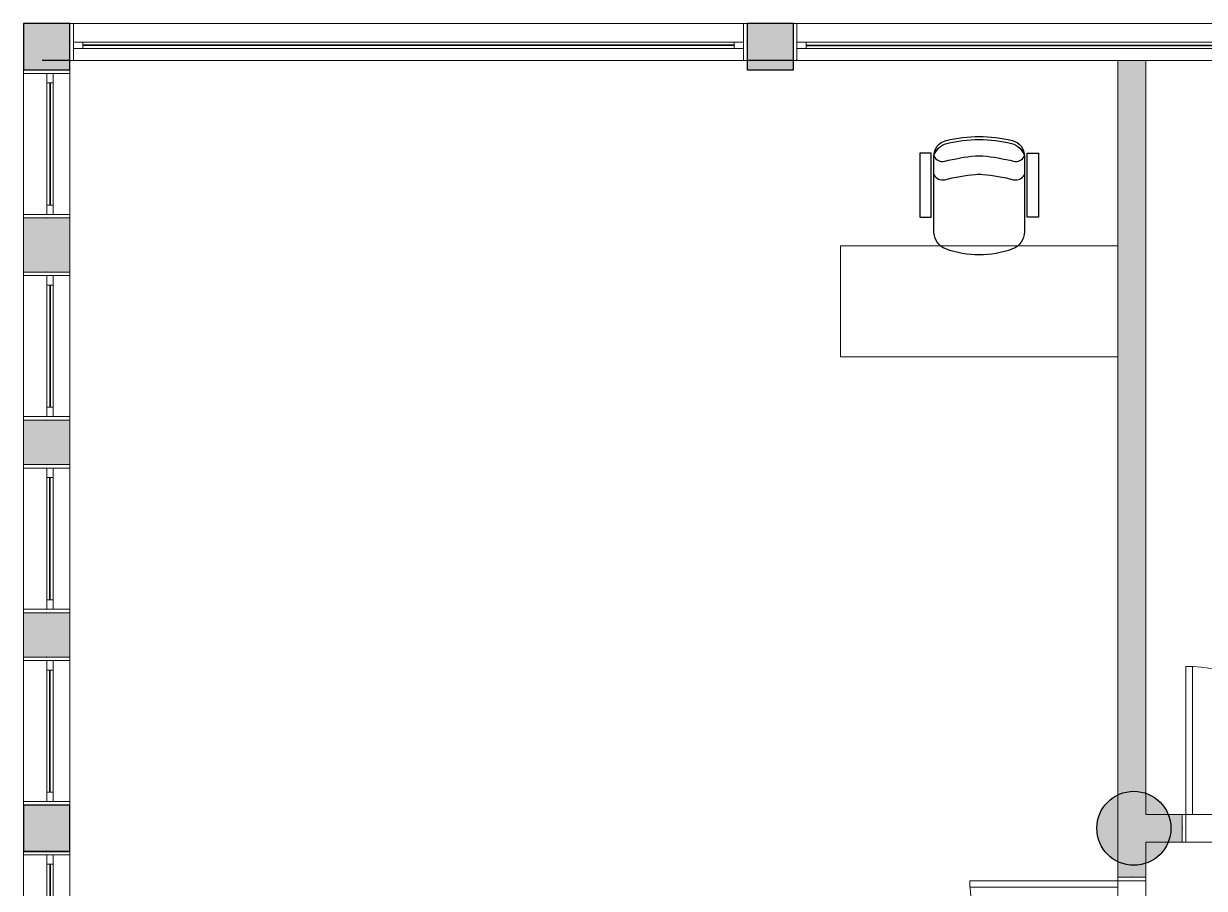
# Model space of a CAD drawing. Header units: metres. Extents: x 512 to 829, y -209 to 245.
# Drawn here: x 745.45 to 751.83, y -77.7 to -73.03 of the extents above; entities that cross this region are included whole.
import ezdxf

# ---------------------------------------------------------------- set-up
doc = ezdxf.new("R2010")
doc.units = ezdxf.units.M
doc.header["$LTSCALE"] = 0.508
doc.set_wipeout_variables(frame=1)
doc.header["$PDSIZE"] = -2
doc.layers.add('ARQ-MOB', color=250, linetype='Continuous')
doc.layers.add('ARQ-MOB-CAD', color=250, linetype='Continuous')
for name, color, linetype, lineweight in [('None', 7, 'Continuous', 5), ('NãoImprimir', 7, 'Continuous', 5), ('Peitoris', 2, 'Continuous', 5), ('Telhado-Princ', 7, 'Continuous', 5)]:
    doc.layers.add(name, color=color, linetype=linetype, lineweight=lineweight)

# ---------------------------------------------------------------- blocks, each defined once
blk = doc.blocks.new('Grupo-1030')
at = {"color": 7, "linetype": 'Continuous', "lineweight": 5}
for points in [[(-0.4, 0.125), (-0.38095, 0.125), (-0.38095, -0.125), (-0.4, -0.125)], [(0.38095, 0.125), (0.4, 0.125), (0.4, -0.125), (0.38095, -0.125)]]:
    blk.add_wipeout(points, dxfattribs=at).dxf.layer = 'None'
at = {"layer": 'None', "color": 7, "linetype": 'Continuous', "lineweight": 5}
for points in [[(-0.4, 0.125), (-0.38095, 0.125), (-0.38095, -0.125), (-0.4, -0.125)], [(0.38095, 0.125), (0.4, 0.125), (0.4, -0.125), (0.38095, -0.125)]]:
    blk.add_lwpolyline(points, close=True, dxfattribs=at)
blk = doc.blocks.new('Grupo-1031')
at = {"layer": 'None', "color": 7}
blk.add_blockref('Grupo-1030', (0, 0), dxfattribs=at)
at = {"layer": 'None', "color": 7, "linetype": 'Continuous', "lineweight": 5}
for p, q in [((-0.4, 0.125), (-0.38095, 0.125)), ((-0.38095, 0.125), (-0.38095, -0.125)), ((0.4, 0.125), (0.38095, 0.125)), ((0.38095, 0.125), (0.38095, -0.125)), ((-0.4, -0.125), (-0.38095, -0.125)), ((0.4, -0.125), (0.38095, -0.125))]:
    blk.add_line(p, q, dxfattribs=at)
blk = doc.blocks.new('Grupo-1032')
at = {"layer": 'None', "color": 7, "linetype": 'Continuous', "lineweight": 5}
for p, q in [((-0.38095, 0.034925), (-0.38095, 0)), ((0.38095, 0.034925), (0.38095, 0))]:
    blk.add_line(p, q, dxfattribs=at)
blk = doc.blocks.new('Grupo-1033')
at = {"color": 7, "linetype": 'Continuous', "lineweight": 5}
for points in [[(-0.38095, 0.034925), (-0.33015, 0.034925), (-0.33015, 0), (-0.38095, 0)], [(0.33015, 0.034925), (0.38095, 0.034925), (0.38095, 0), (0.33015, 0)]]:
    blk.add_wipeout(points, dxfattribs=at).dxf.layer = 'None'
at = {"layer": 'None', "color": 7, "linetype": 'Continuous', "lineweight": 5}
for points in [[(-0.38095, 0.034925), (-0.33015, 0.034925), (-0.33015, 0), (-0.38095, 0)], [(0.33015, 0.034925), (0.38095, 0.034925), (0.38095, 0), (0.33015, 0)]]:
    blk.add_lwpolyline(points, close=True, dxfattribs=at)
blk = doc.blocks.new('Grupo-1034')
at = {"layer": 'None', "color": 7}
blk.add_blockref('Grupo-1032', (0, 0), dxfattribs=at)
at = {"color": 7, "linetype": 'Continuous', "lineweight": 5}
blk.add_wipeout([(-0.33015, 0.034925), (0.33015, 0.034925), (0.33015, 0), (-0.33015, 0)], dxfattribs=at).dxf.layer = 'None'
at = {"layer": 'None', "color": 7, "linetype": 'Continuous', "lineweight": 5}
blk.add_lwpolyline([(-0.33015, 0.034925), (0.33015, 0.034925), (0.33015, 0), (-0.33015, 0)], close=True, dxfattribs=at)
at = {"layer": 'None', "color": 7}
blk.add_blockref('Grupo-1033', (0, 0), dxfattribs=at)
at = {"layer": 'None', "color": 7, "linetype": 'Continuous', "lineweight": 5}
for p, q in [((-0.38095, 0.034925), (-0.33015, 0.034925)), ((-0.38095, 0), (-0.33015, 0)), ((-0.33015, 0.034925), (-0.33015, 0)), ((0.38095, 0.034925), (0.33015, 0.034925)), ((0.33015, 0.034925), (0.33015, 0)), ((0.38095, 0), (0.33015, 0))]:
    blk.add_line(p, q, dxfattribs=at)
blk = doc.blocks.new('Grupo-1035')
at = {"color": 7, "linetype": 'Continuous', "lineweight": 9}
blk.add_wipeout([(-0.3301, 0.0181), (0.3301, 0.0181), (0.3301, 0.0168), (-0.3301, 0.0168)], dxfattribs=at).dxf.layer = 'None'
blk = doc.blocks.new('Grupo-1036')
at = {"layer": 'None', "color": 7}
blk.add_blockref('Grupo-1035', (0, 0), dxfattribs=at)
at = {"layer": 'None', "color": 7, "linetype": 'Continuous', "lineweight": 25}
for p, q in [((-0.3301, 0.0181), (0.3301, 0.0181)), ((-0.3301, 0.0168), (0.3301, 0.0168))]:
    blk.add_line(p, q, dxfattribs=at)
blk = doc.blocks.new('Grupo-1037')
at = {"layer": 'None', "color": 7, "linetype": 'Continuous', "lineweight": 20}
for p, q in [((0.4, 0.125), (-0.4, 0.125)), ((0.4, -0.125), (-0.4, -0.125))]:
    blk.add_line(p, q, dxfattribs=at)
blk = doc.blocks.new('Window (2D)-104')
at = {"color": 7, "linetype": 'Continuous', "lineweight": 5}
blk.add_wipeout([(-0.4, 0.125), (0.4, 0.125), (0.4, -0.125), (-0.4, -0.125)], dxfattribs=at).dxf.layer = 'None'
at = {"layer": 'None', "color": 7}
blk.add_blockref('Grupo-1031', (0, 0), dxfattribs=at)
at = {"layer": 'None', "color": 7, "linetype": 'Continuous', "lineweight": 5}
for p, q in [((-0.4, 0.125), (0.4, 0.125)), ((-0.4, -0.125), (0.4, -0.125))]:
    blk.add_line(p, q, dxfattribs=at)
at = {"layer": 'NãoImprimir', "linetype": 'Continuous'}
for p in [(-0.4, 0), (0.4, 0)]:
    blk.add_point(p, dxfattribs=at)
at = {"layer": 'Peitoris'}
blk.add_blockref('Grupo-1034', (0, 0), dxfattribs=at)
blk.add_blockref('Grupo-1036', (0, 0), dxfattribs=at)
at = {"layer": 'Telhado-Princ'}
blk.add_blockref('Grupo-1037', (0, 0), dxfattribs=at)
blk = doc.blocks.new('Grupo-1038')
at = {"color": 7, "linetype": 'Continuous', "lineweight": 5}
for points in [[(-0.4, 0.125), (-0.38095, 0.125), (-0.38095, -0.125), (-0.4, -0.125)], [(0.38095, 0.125), (0.4, 0.125), (0.4, -0.125), (0.38095, -0.125)]]:
    blk.add_wipeout(points, dxfattribs=at).dxf.layer = 'None'
at = {"layer": 'None', "color": 7, "linetype": 'Continuous', "lineweight": 5}
for points in [[(-0.4, 0.125), (-0.38095, 0.125), (-0.38095, -0.125), (-0.4, -0.125)], [(0.38095, 0.125), (0.4, 0.125), (0.4, -0.125), (0.38095, -0.125)]]:
    blk.add_lwpolyline(points, close=True, dxfattribs=at)
blk = doc.blocks.new('Grupo-1039')
at = {"layer": 'None', "color": 7}
blk.add_blockref('Grupo-1038', (0, 0), dxfattribs=at)
at = {"layer": 'None', "color": 7, "linetype": 'Continuous', "lineweight": 5}
for p, q in [((-0.4, 0.125), (-0.38095, 0.125)), ((-0.38095, 0.125), (-0.38095, -0.125)), ((0.4, 0.125), (0.38095, 0.125)), ((0.38095, 0.125), (0.38095, -0.125)), ((-0.4, -0.125), (-0.38095, -0.125)), ((0.4, -0.125), (0.38095, -0.125))]:
    blk.add_line(p, q, dxfattribs=at)
blk = doc.blocks.new('Grupo-1040')
at = {"layer": 'None', "color": 7, "linetype": 'Continuous', "lineweight": 5}
for p, q in [((-0.38095, 0.034925), (-0.38095, 0)), ((0.38095, 0.034925), (0.38095, 0))]:
    blk.add_line(p, q, dxfattribs=at)
blk = doc.blocks.new('Grupo-1041')
at = {"color": 7, "linetype": 'Continuous', "lineweight": 5}
for points in [[(-0.38095, 0.034925), (-0.33015, 0.034925), (-0.33015, 0), (-0.38095, 0)], [(0.33015, 0.034925), (0.38095, 0.034925), (0.38095, 0), (0.33015, 0)]]:
    blk.add_wipeout(points, dxfattribs=at).dxf.layer = 'None'
at = {"layer": 'None', "color": 7, "linetype": 'Continuous', "lineweight": 5}
for points in [[(-0.38095, 0.034925), (-0.33015, 0.034925), (-0.33015, 0), (-0.38095, 0)], [(0.33015, 0.034925), (0.38095, 0.034925), (0.38095, 0), (0.33015, 0)]]:
    blk.add_lwpolyline(points, close=True, dxfattribs=at)
blk = doc.blocks.new('Grupo-1042')
at = {"layer": 'None', "color": 7}
blk.add_blockref('Grupo-1040', (0, 0), dxfattribs=at)
at = {"color": 7, "linetype": 'Continuous', "lineweight": 5}
blk.add_wipeout([(-0.33015, 0.034925), (0.33015, 0.034925), (0.33015, 0), (-0.33015, 0)], dxfattribs=at).dxf.layer = 'None'
at = {"layer": 'None', "color": 7, "linetype": 'Continuous', "lineweight": 5}
blk.add_lwpolyline([(-0.33015, 0.034925), (0.33015, 0.034925), (0.33015, 0), (-0.33015, 0)], close=True, dxfattribs=at)
at = {"layer": 'None', "color": 7}
blk.add_blockref('Grupo-1041', (0, 0), dxfattribs=at)
at = {"layer": 'None', "color": 7, "linetype": 'Continuous', "lineweight": 5}
for p, q in [((-0.38095, 0.034925), (-0.33015, 0.034925)), ((-0.38095, 0), (-0.33015, 0)), ((-0.33015, 0.034925), (-0.33015, 0)), ((0.38095, 0.034925), (0.33015, 0.034925)), ((0.33015, 0.034925), (0.33015, 0)), ((0.38095, 0), (0.33015, 0))]:
    blk.add_line(p, q, dxfattribs=at)
blk = doc.blocks.new('Grupo-1043')
at = {"color": 7, "linetype": 'Continuous', "lineweight": 9}
blk.add_wipeout([(-0.3301, 0.0181), (0.3301, 0.0181), (0.3301, 0.0168), (-0.3301, 0.0168)], dxfattribs=at).dxf.layer = 'None'
blk = doc.blocks.new('Grupo-1044')
at = {"layer": 'None', "color": 7}
blk.add_blockref('Grupo-1043', (0, 0), dxfattribs=at)
at = {"layer": 'None', "color": 7, "linetype": 'Continuous', "lineweight": 25}
for p, q in [((-0.3301, 0.0181), (0.3301, 0.0181)), ((-0.3301, 0.0168), (0.3301, 0.0168))]:
    blk.add_line(p, q, dxfattribs=at)
blk = doc.blocks.new('Grupo-1045')
at = {"layer": 'None', "color": 7, "linetype": 'Continuous', "lineweight": 20}
for p, q in [((0.4, 0.125), (-0.4, 0.125)), ((0.4, -0.125), (-0.4, -0.125))]:
    blk.add_line(p, q, dxfattribs=at)
blk = doc.blocks.new('Window (2D)-105')
at = {"color": 7, "linetype": 'Continuous', "lineweight": 5}
blk.add_wipeout([(-0.4, 0.125), (0.4, 0.125), (0.4, -0.125), (-0.4, -0.125)], dxfattribs=at).dxf.layer = 'None'
at = {"layer": 'None', "color": 7}
blk.add_blockref('Grupo-1039', (0, 0), dxfattribs=at)
at = {"layer": 'None', "color": 7, "linetype": 'Continuous', "lineweight": 5}
for p, q in [((-0.4, 0.125), (0.4, 0.125)), ((-0.4, -0.125), (0.4, -0.125))]:
    blk.add_line(p, q, dxfattribs=at)
at = {"layer": 'NãoImprimir', "linetype": 'Continuous'}
for p in [(-0.4, 0), (0.4, 0)]:
    blk.add_point(p, dxfattribs=at)
at = {"layer": 'Peitoris'}
blk.add_blockref('Grupo-1042', (0, 0), dxfattribs=at)
blk.add_blockref('Grupo-1044', (0, 0), dxfattribs=at)
at = {"layer": 'Telhado-Princ'}
blk.add_blockref('Grupo-1045', (0, 0), dxfattribs=at)
blk = doc.blocks.new('Grupo-1046')
at = {"color": 7, "linetype": 'Continuous', "lineweight": 5}
for points in [[(-0.4, 0.125), (-0.38095, 0.125), (-0.38095, -0.125), (-0.4, -0.125)], [(0.38095, 0.125), (0.4, 0.125), (0.4, -0.125), (0.38095, -0.125)]]:
    blk.add_wipeout(points, dxfattribs=at).dxf.layer = 'None'
at = {"layer": 'None', "color": 7, "linetype": 'Continuous', "lineweight": 5}
for points in [[(-0.4, 0.125), (-0.38095, 0.125), (-0.38095, -0.125), (-0.4, -0.125)], [(0.38095, 0.125), (0.4, 0.125), (0.4, -0.125), (0.38095, -0.125)]]:
    blk.add_lwpolyline(points, close=True, dxfattribs=at)
blk = doc.blocks.new('Grupo-1047')
at = {"layer": 'None', "color": 7}
blk.add_blockref('Grupo-1046', (0, 0), dxfattribs=at)
at = {"layer": 'None', "color": 7, "linetype": 'Continuous', "lineweight": 5}
for p, q in [((-0.4, 0.125), (-0.38095, 0.125)), ((-0.38095, 0.125), (-0.38095, -0.125)), ((0.4, 0.125), (0.38095, 0.125)), ((0.38095, 0.125), (0.38095, -0.125)), ((-0.4, -0.125), (-0.38095, -0.125)), ((0.4, -0.125), (0.38095, -0.125))]:
    blk.add_line(p, q, dxfattribs=at)
blk = doc.blocks.new('Grupo-1048')
at = {"layer": 'None', "color": 7, "linetype": 'Continuous', "lineweight": 5}
for p, q in [((-0.38095, 0.034925), (-0.38095, 0)), ((0.38095, 0.034925), (0.38095, 0))]:
    blk.add_line(p, q, dxfattribs=at)
blk = doc.blocks.new('Grupo-1049')
at = {"color": 7, "linetype": 'Continuous', "lineweight": 5}
for points in [[(-0.38095, 0.034925), (-0.33015, 0.034925), (-0.33015, 0), (-0.38095, 0)], [(0.33015, 0.034925), (0.38095, 0.034925), (0.38095, 0), (0.33015, 0)]]:
    blk.add_wipeout(points, dxfattribs=at).dxf.layer = 'None'
at = {"layer": 'None', "color": 7, "linetype": 'Continuous', "lineweight": 5}
for points in [[(-0.38095, 0.034925), (-0.33015, 0.034925), (-0.33015, 0), (-0.38095, 0)], [(0.33015, 0.034925), (0.38095, 0.034925), (0.38095, 0), (0.33015, 0)]]:
    blk.add_lwpolyline(points, close=True, dxfattribs=at)
blk = doc.blocks.new('Grupo-1050')
at = {"layer": 'None', "color": 7}
blk.add_blockref('Grupo-1048', (0, 0), dxfattribs=at)
at = {"color": 7, "linetype": 'Continuous', "lineweight": 5}
blk.add_wipeout([(-0.33015, 0.034925), (0.33015, 0.034925), (0.33015, 0), (-0.33015, 0)], dxfattribs=at).dxf.layer = 'None'
at = {"layer": 'None', "color": 7, "linetype": 'Continuous', "lineweight": 5}
blk.add_lwpolyline([(-0.33015, 0.034925), (0.33015, 0.034925), (0.33015, 0), (-0.33015, 0)], close=True, dxfattribs=at)
at = {"layer": 'None', "color": 7}
blk.add_blockref('Grupo-1049', (0, 0), dxfattribs=at)
at = {"layer": 'None', "color": 7, "linetype": 'Continuous', "lineweight": 5}
for p, q in [((-0.38095, 0.034925), (-0.33015, 0.034925)), ((-0.38095, 0), (-0.33015, 0)), ((-0.33015, 0.034925), (-0.33015, 0)), ((0.38095, 0.034925), (0.33015, 0.034925)), ((0.33015, 0.034925), (0.33015, 0)), ((0.38095, 0), (0.33015, 0))]:
    blk.add_line(p, q, dxfattribs=at)
blk = doc.blocks.new('Grupo-1051')
at = {"color": 7, "linetype": 'Continuous', "lineweight": 9}
blk.add_wipeout([(-0.3301, 0.0181), (0.3301, 0.0181), (0.3301, 0.0168), (-0.3301, 0.0168)], dxfattribs=at).dxf.layer = 'None'
blk = doc.blocks.new('Grupo-1052')
at = {"layer": 'None', "color": 7}
blk.add_blockref('Grupo-1051', (0, 0), dxfattribs=at)
at = {"layer": 'None', "color": 7, "linetype": 'Continuous', "lineweight": 25}
for p, q in [((-0.3301, 0.0181), (0.3301, 0.0181)), ((-0.3301, 0.0168), (0.3301, 0.0168))]:
    blk.add_line(p, q, dxfattribs=at)
blk = doc.blocks.new('Grupo-1053')
at = {"layer": 'None', "color": 7, "linetype": 'Continuous', "lineweight": 20}
for p, q in [((0.4, 0.125), (-0.4, 0.125)), ((0.4, -0.125), (-0.4, -0.125))]:
    blk.add_line(p, q, dxfattribs=at)
blk = doc.blocks.new('Window (2D)-106')
at = {"color": 7, "linetype": 'Continuous', "lineweight": 5}
blk.add_wipeout([(-0.4, 0.125), (0.4, 0.125), (0.4, -0.125), (-0.4, -0.125)], dxfattribs=at).dxf.layer = 'None'
at = {"layer": 'None', "color": 7}
blk.add_blockref('Grupo-1047', (0, 0), dxfattribs=at)
at = {"layer": 'None', "color": 7, "linetype": 'Continuous', "lineweight": 5}
for p, q in [((-0.4, 0.125), (0.4, 0.125)), ((-0.4, -0.125), (0.4, -0.125))]:
    blk.add_line(p, q, dxfattribs=at)
at = {"layer": 'NãoImprimir', "linetype": 'Continuous'}
for p in [(-0.4, 0), (0.4, 0)]:
    blk.add_point(p, dxfattribs=at)
at = {"layer": 'Peitoris'}
blk.add_blockref('Grupo-1050', (0, 0), dxfattribs=at)
blk.add_blockref('Grupo-1052', (0, 0), dxfattribs=at)
at = {"layer": 'Telhado-Princ'}
blk.add_blockref('Grupo-1053', (0, 0), dxfattribs=at)
blk = doc.blocks.new('Grupo-1054')
at = {"color": 7, "linetype": 'Continuous', "lineweight": 5}
for points in [[(-0.4, 0.125), (-0.38095, 0.125), (-0.38095, -0.125), (-0.4, -0.125)], [(0.38095, 0.125), (0.4, 0.125), (0.4, -0.125), (0.38095, -0.125)]]:
    blk.add_wipeout(points, dxfattribs=at).dxf.layer = 'None'
at = {"layer": 'None', "color": 7, "linetype": 'Continuous', "lineweight": 5}
for points in [[(-0.4, 0.125), (-0.38095, 0.125), (-0.38095, -0.125), (-0.4, -0.125)], [(0.38095, 0.125), (0.4, 0.125), (0.4, -0.125), (0.38095, -0.125)]]:
    blk.add_lwpolyline(points, close=True, dxfattribs=at)
blk = doc.blocks.new('Grupo-1055')
at = {"layer": 'None', "color": 7}
blk.add_blockref('Grupo-1054', (0, 0), dxfattribs=at)
at = {"layer": 'None', "color": 7, "linetype": 'Continuous', "lineweight": 5}
for p, q in [((-0.4, 0.125), (-0.38095, 0.125)), ((-0.38095, 0.125), (-0.38095, -0.125)), ((0.4, 0.125), (0.38095, 0.125)), ((0.38095, 0.125), (0.38095, -0.125)), ((-0.4, -0.125), (-0.38095, -0.125)), ((0.4, -0.125), (0.38095, -0.125))]:
    blk.add_line(p, q, dxfattribs=at)
blk = doc.blocks.new('Grupo-1056')
at = {"layer": 'None', "color": 7, "linetype": 'Continuous', "lineweight": 5}
for p, q in [((-0.38095, 0.034925), (-0.38095, 0)), ((0.38095, 0.034925), (0.38095, 0))]:
    blk.add_line(p, q, dxfattribs=at)
blk = doc.blocks.new('Grupo-1057')
at = {"color": 7, "linetype": 'Continuous', "lineweight": 5}
for points in [[(-0.38095, 0.034925), (-0.33015, 0.034925), (-0.33015, 0), (-0.38095, 0)], [(0.33015, 0.034925), (0.38095, 0.034925), (0.38095, 0), (0.33015, 0)]]:
    blk.add_wipeout(points, dxfattribs=at).dxf.layer = 'None'
at = {"layer": 'None', "color": 7, "linetype": 'Continuous', "lineweight": 5}
for points in [[(-0.38095, 0.034925), (-0.33015, 0.034925), (-0.33015, 0), (-0.38095, 0)], [(0.33015, 0.034925), (0.38095, 0.034925), (0.38095, 0), (0.33015, 0)]]:
    blk.add_lwpolyline(points, close=True, dxfattribs=at)
blk = doc.blocks.new('Grupo-1058')
at = {"layer": 'None', "color": 7}
blk.add_blockref('Grupo-1056', (0, 0), dxfattribs=at)
at = {"color": 7, "linetype": 'Continuous', "lineweight": 5}
blk.add_wipeout([(-0.33015, 0.034925), (0.33015, 0.034925), (0.33015, 0), (-0.33015, 0)], dxfattribs=at).dxf.layer = 'None'
at = {"layer": 'None', "color": 7, "linetype": 'Continuous', "lineweight": 5}
blk.add_lwpolyline([(-0.33015, 0.034925), (0.33015, 0.034925), (0.33015, 0), (-0.33015, 0)], close=True, dxfattribs=at)
at = {"layer": 'None', "color": 7}
blk.add_blockref('Grupo-1057', (0, 0), dxfattribs=at)
at = {"layer": 'None', "color": 7, "linetype": 'Continuous', "lineweight": 5}
for p, q in [((-0.38095, 0.034925), (-0.33015, 0.034925)), ((-0.38095, 0), (-0.33015, 0)), ((-0.33015, 0.034925), (-0.33015, 0)), ((0.38095, 0.034925), (0.33015, 0.034925)), ((0.33015, 0.034925), (0.33015, 0)), ((0.38095, 0), (0.33015, 0))]:
    blk.add_line(p, q, dxfattribs=at)
blk = doc.blocks.new('Grupo-1059')
at = {"color": 7, "linetype": 'Continuous', "lineweight": 9}
blk.add_wipeout([(-0.3301, 0.0181), (0.3301, 0.0181), (0.3301, 0.0168), (-0.3301, 0.0168)], dxfattribs=at).dxf.layer = 'None'
blk = doc.blocks.new('Grupo-1060')
at = {"layer": 'None', "color": 7}
blk.add_blockref('Grupo-1059', (0, 0), dxfattribs=at)
at = {"layer": 'None', "color": 7, "linetype": 'Continuous', "lineweight": 25}
for p, q in [((-0.3301, 0.0181), (0.3301, 0.0181)), ((-0.3301, 0.0168), (0.3301, 0.0168))]:
    blk.add_line(p, q, dxfattribs=at)
blk = doc.blocks.new('Grupo-1061')
at = {"layer": 'None', "color": 7, "linetype": 'Continuous', "lineweight": 20}
for p, q in [((0.4, 0.125), (-0.4, 0.125)), ((0.4, -0.125), (-0.4, -0.125))]:
    blk.add_line(p, q, dxfattribs=at)
blk = doc.blocks.new('Window (2D)-107')
at = {"color": 7, "linetype": 'Continuous', "lineweight": 5}
blk.add_wipeout([(-0.4, 0.125), (0.4, 0.125), (0.4, -0.125), (-0.4, -0.125)], dxfattribs=at).dxf.layer = 'None'
at = {"layer": 'None', "color": 7}
blk.add_blockref('Grupo-1055', (0, 0), dxfattribs=at)
at = {"layer": 'None', "color": 7, "linetype": 'Continuous', "lineweight": 5}
for p, q in [((-0.4, 0.125), (0.4, 0.125)), ((-0.4, -0.125), (0.4, -0.125))]:
    blk.add_line(p, q, dxfattribs=at)
at = {"layer": 'NãoImprimir', "linetype": 'Continuous'}
for p in [(-0.4, 0), (0.4, 0)]:
    blk.add_point(p, dxfattribs=at)
at = {"layer": 'Peitoris'}
blk.add_blockref('Grupo-1058', (0, 0), dxfattribs=at)
blk.add_blockref('Grupo-1060', (0, 0), dxfattribs=at)
at = {"layer": 'Telhado-Princ'}
blk.add_blockref('Grupo-1061', (0, 0), dxfattribs=at)
blk = doc.blocks.new('Grupo-1062')
at = {"color": 7, "linetype": 'Continuous', "lineweight": 5}
for points in [[(-0.4, 0.125), (-0.38095, 0.125), (-0.38095, -0.125), (-0.4, -0.125)], [(0.38095, 0.125), (0.4, 0.125), (0.4, -0.125), (0.38095, -0.125)]]:
    blk.add_wipeout(points, dxfattribs=at).dxf.layer = 'None'
at = {"layer": 'None', "color": 7, "linetype": 'Continuous', "lineweight": 5}
for points in [[(-0.4, 0.125), (-0.38095, 0.125), (-0.38095, -0.125), (-0.4, -0.125)], [(0.38095, 0.125), (0.4, 0.125), (0.4, -0.125), (0.38095, -0.125)]]:
    blk.add_lwpolyline(points, close=True, dxfattribs=at)
blk = doc.blocks.new('Grupo-1063')
at = {"layer": 'None', "color": 7}
blk.add_blockref('Grupo-1062', (0, 0), dxfattribs=at)
at = {"layer": 'None', "color": 7, "linetype": 'Continuous', "lineweight": 5}
for p, q in [((-0.4, 0.125), (-0.38095, 0.125)), ((-0.38095, 0.125), (-0.38095, -0.125)), ((0.4, 0.125), (0.38095, 0.125)), ((0.38095, 0.125), (0.38095, -0.125)), ((-0.4, -0.125), (-0.38095, -0.125)), ((0.4, -0.125), (0.38095, -0.125))]:
    blk.add_line(p, q, dxfattribs=at)
blk = doc.blocks.new('Grupo-1064')
at = {"layer": 'None', "color": 7, "linetype": 'Continuous', "lineweight": 5}
for p, q in [((-0.38095, 0.034925), (-0.38095, 0)), ((0.38095, 0.034925), (0.38095, 0))]:
    blk.add_line(p, q, dxfattribs=at)
blk = doc.blocks.new('Grupo-1065')
at = {"color": 7, "linetype": 'Continuous', "lineweight": 5}
for points in [[(-0.38095, 0.034925), (-0.33015, 0.034925), (-0.33015, 0), (-0.38095, 0)], [(0.33015, 0.034925), (0.38095, 0.034925), (0.38095, 0), (0.33015, 0)]]:
    blk.add_wipeout(points, dxfattribs=at).dxf.layer = 'None'
at = {"layer": 'None', "color": 7, "linetype": 'Continuous', "lineweight": 5}
for points in [[(-0.38095, 0.034925), (-0.33015, 0.034925), (-0.33015, 0), (-0.38095, 0)], [(0.33015, 0.034925), (0.38095, 0.034925), (0.38095, 0), (0.33015, 0)]]:
    blk.add_lwpolyline(points, close=True, dxfattribs=at)
blk = doc.blocks.new('Grupo-1066')
at = {"layer": 'None', "color": 7}
blk.add_blockref('Grupo-1064', (0, 0), dxfattribs=at)
at = {"color": 7, "linetype": 'Continuous', "lineweight": 5}
blk.add_wipeout([(-0.33015, 0.034925), (0.33015, 0.034925), (0.33015, 0), (-0.33015, 0)], dxfattribs=at).dxf.layer = 'None'
at = {"layer": 'None', "color": 7, "linetype": 'Continuous', "lineweight": 5}
blk.add_lwpolyline([(-0.33015, 0.034925), (0.33015, 0.034925), (0.33015, 0), (-0.33015, 0)], close=True, dxfattribs=at)
at = {"layer": 'None', "color": 7}
blk.add_blockref('Grupo-1065', (0, 0), dxfattribs=at)
at = {"layer": 'None', "color": 7, "linetype": 'Continuous', "lineweight": 5}
for p, q in [((-0.38095, 0.034925), (-0.33015, 0.034925)), ((-0.38095, 0), (-0.33015, 0)), ((-0.33015, 0.034925), (-0.33015, 0)), ((0.38095, 0.034925), (0.33015, 0.034925)), ((0.33015, 0.034925), (0.33015, 0)), ((0.38095, 0), (0.33015, 0))]:
    blk.add_line(p, q, dxfattribs=at)
blk = doc.blocks.new('Grupo-1067')
at = {"color": 7, "linetype": 'Continuous', "lineweight": 9}
blk.add_wipeout([(-0.3301, 0.0181), (0.3301, 0.0181), (0.3301, 0.0168), (-0.3301, 0.0168)], dxfattribs=at).dxf.layer = 'None'
blk = doc.blocks.new('Grupo-1068')
at = {"layer": 'None', "color": 7}
blk.add_blockref('Grupo-1067', (0, 0), dxfattribs=at)
at = {"layer": 'None', "color": 7, "linetype": 'Continuous', "lineweight": 25}
for p, q in [((-0.3301, 0.0181), (0.3301, 0.0181)), ((-0.3301, 0.0168), (0.3301, 0.0168))]:
    blk.add_line(p, q, dxfattribs=at)
blk = doc.blocks.new('Grupo-1069')
at = {"layer": 'None', "color": 7, "linetype": 'Continuous', "lineweight": 20}
for p, q in [((0.4, 0.125), (-0.4, 0.125)), ((0.4, -0.125), (-0.4, -0.125))]:
    blk.add_line(p, q, dxfattribs=at)
blk = doc.blocks.new('Window (2D)-108')
at = {"color": 7, "linetype": 'Continuous', "lineweight": 5}
blk.add_wipeout([(-0.4, 0.125), (0.4, 0.125), (0.4, -0.125), (-0.4, -0.125)], dxfattribs=at).dxf.layer = 'None'
at = {"layer": 'None', "color": 7}
blk.add_blockref('Grupo-1063', (0, 0), dxfattribs=at)
at = {"layer": 'None', "color": 7, "linetype": 'Continuous', "lineweight": 5}
for p, q in [((-0.4, 0.125), (0.4, 0.125)), ((-0.4, -0.125), (0.4, -0.125))]:
    blk.add_line(p, q, dxfattribs=at)
at = {"layer": 'NãoImprimir', "linetype": 'Continuous'}
for p in [(-0.4, 0), (0.4, 0)]:
    blk.add_point(p, dxfattribs=at)
at = {"layer": 'Peitoris'}
blk.add_blockref('Grupo-1066', (0, 0), dxfattribs=at)
blk.add_blockref('Grupo-1068', (0, 0), dxfattribs=at)
at = {"layer": 'Telhado-Princ'}
blk.add_blockref('Grupo-1069', (0, 0), dxfattribs=at)
blk = doc.blocks.new('Grupo-1322')
at = {"color": 7, "linetype": 'Continuous', "lineweight": 5}
for points in [[(-1.83, 0.1), (-1.81095, 0.1), (-1.81095, -0.1), (-1.83, -0.1)], [(1.81095, 0.1), (1.83, 0.1), (1.83, -0.1), (1.81095, -0.1)]]:
    blk.add_wipeout(points, dxfattribs=at).dxf.layer = 'None'
at = {"layer": 'None', "color": 7, "linetype": 'Continuous', "lineweight": 5}
for points in [[(-1.83, 0.1), (-1.81095, 0.1), (-1.81095, -0.1), (-1.83, -0.1)], [(1.81095, 0.1), (1.83, 0.1), (1.83, -0.1), (1.81095, -0.1)]]:
    blk.add_lwpolyline(points, close=True, dxfattribs=at)
blk = doc.blocks.new('Grupo-1323')
at = {"layer": 'None', "color": 7}
blk.add_blockref('Grupo-1322', (0, 0), dxfattribs=at)
at = {"layer": 'None', "color": 7, "linetype": 'Continuous', "lineweight": 5}
for p, q in [((-1.83, 0.1), (-1.81095, 0.1)), ((-1.81095, 0.1), (-1.81095, -0.1)), ((1.83, 0.1), (1.81095, 0.1)), ((1.81095, 0.1), (1.81095, -0.1)), ((-1.83, -0.1), (-1.81095, -0.1)), ((1.83, -0.1), (1.81095, -0.1))]:
    blk.add_line(p, q, dxfattribs=at)
blk = doc.blocks.new('Grupo-1324')
at = {"layer": 'None', "color": 7, "linetype": 'Continuous', "lineweight": 5}
for p, q in [((-1.81095, 0.034925), (-1.81095, 0)), ((1.81095, 0.034925), (1.81095, 0))]:
    blk.add_line(p, q, dxfattribs=at)
blk = doc.blocks.new('Grupo-1325')
at = {"color": 7, "linetype": 'Continuous', "lineweight": 5}
for points in [[(-1.81095, 0.034925), (-1.76015, 0.034925), (-1.76015, 0), (-1.81095, 0)], [(1.76015, 0.034925), (1.81095, 0.034925), (1.81095, 0), (1.76015, 0)]]:
    blk.add_wipeout(points, dxfattribs=at).dxf.layer = 'None'
at = {"layer": 'None', "color": 7, "linetype": 'Continuous', "lineweight": 5}
for points in [[(-1.81095, 0.034925), (-1.76015, 0.034925), (-1.76015, 0), (-1.81095, 0)], [(1.76015, 0.034925), (1.81095, 0.034925), (1.81095, 0), (1.76015, 0)]]:
    blk.add_lwpolyline(points, close=True, dxfattribs=at)
blk = doc.blocks.new('Grupo-1326')
at = {"layer": 'None', "color": 7}
blk.add_blockref('Grupo-1324', (0, 0), dxfattribs=at)
at = {"color": 7, "linetype": 'Continuous', "lineweight": 5}
blk.add_wipeout([(-1.76015, 0.034925), (1.76015, 0.034925), (1.76015, 0), (-1.76015, 0)], dxfattribs=at).dxf.layer = 'None'
at = {"layer": 'None', "color": 7, "linetype": 'Continuous', "lineweight": 5}
blk.add_lwpolyline([(-1.76015, 0.034925), (1.76015, 0.034925), (1.76015, 0), (-1.76015, 0)], close=True, dxfattribs=at)
at = {"layer": 'None', "color": 7}
blk.add_blockref('Grupo-1325', (0, 0), dxfattribs=at)
at = {"layer": 'None', "color": 7, "linetype": 'Continuous', "lineweight": 5}
for p, q in [((-1.81095, 0.034925), (-1.76015, 0.034925)), ((-1.81095, 0), (-1.76015, 0)), ((-1.76015, 0.034925), (-1.76015, 0)), ((1.81095, 0.034925), (1.76015, 0.034925)), ((1.76015, 0.034925), (1.76015, 0)), ((1.81095, 0), (1.76015, 0))]:
    blk.add_line(p, q, dxfattribs=at)
blk = doc.blocks.new('Grupo-1327')
at = {"color": 7, "linetype": 'Continuous', "lineweight": 9}
blk.add_wipeout([(-1.7602, 0.0181), (1.7602, 0.0181), (1.7602, 0.0168), (-1.7602, 0.0168)], dxfattribs=at).dxf.layer = 'None'
blk = doc.blocks.new('Grupo-1328')
at = {"layer": 'None', "color": 7}
blk.add_blockref('Grupo-1327', (0, 0), dxfattribs=at)
at = {"layer": 'None', "color": 7, "linetype": 'Continuous', "lineweight": 25}
for p, q in [((-1.7602, 0.0181), (1.7602, 0.0181)), ((-1.7602, 0.0168), (1.7602, 0.0168))]:
    blk.add_line(p, q, dxfattribs=at)
blk = doc.blocks.new('Grupo-1329')
at = {"layer": 'None', "color": 7, "linetype": 'Continuous', "lineweight": 20}
for p, q in [((1.83, 0.1), (-1.83, 0.1)), ((1.83, -0.1), (-1.83, -0.1))]:
    blk.add_line(p, q, dxfattribs=at)
blk = doc.blocks.new('Window (2D)-139')
at = {"color": 7, "linetype": 'Continuous', "lineweight": 5}
blk.add_wipeout([(-1.83, 0.1), (1.83, 0.1), (1.83, -0.1), (-1.83, -0.1)], dxfattribs=at).dxf.layer = 'None'
at = {"layer": 'None', "color": 7}
blk.add_blockref('Grupo-1323', (0, 0), dxfattribs=at)
at = {"layer": 'None', "color": 7, "linetype": 'Continuous', "lineweight": 5}
for p, q in [((-1.83, 0.1), (1.83, 0.1)), ((-1.83, -0.1), (1.83, -0.1))]:
    blk.add_line(p, q, dxfattribs=at)
at = {"layer": 'NãoImprimir', "linetype": 'Continuous'}
for p in [(-1.83, 0), (1.83, 0)]:
    blk.add_point(p, dxfattribs=at)
at = {"layer": 'Peitoris'}
blk.add_blockref('Grupo-1326', (0, 0), dxfattribs=at)
blk.add_blockref('Grupo-1328', (0, 0), dxfattribs=at)
at = {"layer": 'Telhado-Princ'}
blk.add_blockref('Grupo-1329', (0, 0), dxfattribs=at)
blk = doc.blocks.new('Grupo-1338')
at = {"color": 7, "linetype": 'Continuous', "lineweight": 5}
for points in [[(-1.84, 0.1), (-1.82095, 0.1), (-1.82095, -0.1), (-1.84, -0.1)], [(1.82095, 0.1), (1.84, 0.1), (1.84, -0.1), (1.82095, -0.1)]]:
    blk.add_wipeout(points, dxfattribs=at).dxf.layer = 'None'
at = {"layer": 'None', "color": 7, "linetype": 'Continuous', "lineweight": 5}
for points in [[(-1.84, 0.1), (-1.82095, 0.1), (-1.82095, -0.1), (-1.84, -0.1)], [(1.82095, 0.1), (1.84, 0.1), (1.84, -0.1), (1.82095, -0.1)]]:
    blk.add_lwpolyline(points, close=True, dxfattribs=at)
blk = doc.blocks.new('Grupo-1339')
at = {"layer": 'None', "color": 7}
blk.add_blockref('Grupo-1338', (0, 0), dxfattribs=at)
at = {"layer": 'None', "color": 7, "linetype": 'Continuous', "lineweight": 5}
for p, q in [((-1.84, 0.1), (-1.82095, 0.1)), ((-1.82095, 0.1), (-1.82095, -0.1)), ((1.84, 0.1), (1.82095, 0.1)), ((1.82095, 0.1), (1.82095, -0.1)), ((-1.84, -0.1), (-1.82095, -0.1)), ((1.84, -0.1), (1.82095, -0.1))]:
    blk.add_line(p, q, dxfattribs=at)
blk = doc.blocks.new('Grupo-1340')
at = {"layer": 'None', "color": 7, "linetype": 'Continuous', "lineweight": 5}
for p, q in [((-1.82095, 0.034925), (-1.82095, 0)), ((1.82095, 0.034925), (1.82095, 0))]:
    blk.add_line(p, q, dxfattribs=at)
blk = doc.blocks.new('Grupo-1341')
at = {"color": 7, "linetype": 'Continuous', "lineweight": 5}
for points in [[(-1.82095, 0.034925), (-1.77015, 0.034925), (-1.77015, 0), (-1.82095, 0)], [(1.77015, 0.034925), (1.82095, 0.034925), (1.82095, 0), (1.77015, 0)]]:
    blk.add_wipeout(points, dxfattribs=at).dxf.layer = 'None'
at = {"layer": 'None', "color": 7, "linetype": 'Continuous', "lineweight": 5}
for points in [[(-1.82095, 0.034925), (-1.77015, 0.034925), (-1.77015, 0), (-1.82095, 0)], [(1.77015, 0.034925), (1.82095, 0.034925), (1.82095, 0), (1.77015, 0)]]:
    blk.add_lwpolyline(points, close=True, dxfattribs=at)
blk = doc.blocks.new('Grupo-1342')
at = {"layer": 'None', "color": 7}
blk.add_blockref('Grupo-1340', (0, 0), dxfattribs=at)
at = {"color": 7, "linetype": 'Continuous', "lineweight": 5}
blk.add_wipeout([(-1.77015, 0.034925), (1.77015, 0.034925), (1.77015, 0), (-1.77015, 0)], dxfattribs=at).dxf.layer = 'None'
at = {"layer": 'None', "color": 7, "linetype": 'Continuous', "lineweight": 5}
blk.add_lwpolyline([(-1.77015, 0.034925), (1.77015, 0.034925), (1.77015, 0), (-1.77015, 0)], close=True, dxfattribs=at)
at = {"layer": 'None', "color": 7}
blk.add_blockref('Grupo-1341', (0, 0), dxfattribs=at)
at = {"layer": 'None', "color": 7, "linetype": 'Continuous', "lineweight": 5}
for p, q in [((-1.82095, 0.034925), (-1.77015, 0.034925)), ((-1.82095, 0), (-1.77015, 0)), ((-1.77015, 0.034925), (-1.77015, 0)), ((1.82095, 0.034925), (1.77015, 0.034925)), ((1.77015, 0.034925), (1.77015, 0)), ((1.82095, 0), (1.77015, 0))]:
    blk.add_line(p, q, dxfattribs=at)
blk = doc.blocks.new('Grupo-1343')
at = {"color": 7, "linetype": 'Continuous', "lineweight": 9}
blk.add_wipeout([(-1.7701, 0.0181), (1.7701, 0.0181), (1.7701, 0.0168), (-1.7701, 0.0168)], dxfattribs=at).dxf.layer = 'None'
blk = doc.blocks.new('Grupo-1344')
at = {"layer": 'None', "color": 7}
blk.add_blockref('Grupo-1343', (0, 0), dxfattribs=at)
at = {"layer": 'None', "color": 7, "linetype": 'Continuous', "lineweight": 25}
for p, q in [((-1.7701, 0.0181), (1.7701, 0.0181)), ((-1.7701, 0.0168), (1.7701, 0.0168))]:
    blk.add_line(p, q, dxfattribs=at)
blk = doc.blocks.new('Grupo-1345')
at = {"layer": 'None', "color": 7, "linetype": 'Continuous', "lineweight": 20}
for p, q in [((1.84, 0.1), (-1.84, 0.1)), ((1.84, -0.1), (-1.84, -0.1))]:
    blk.add_line(p, q, dxfattribs=at)
blk = doc.blocks.new('Window (2D)-141')
at = {"color": 7, "linetype": 'Continuous', "lineweight": 5}
blk.add_wipeout([(-1.84, 0.1), (1.84, 0.1), (1.84, -0.1), (-1.84, -0.1)], dxfattribs=at).dxf.layer = 'None'
at = {"layer": 'None', "color": 7}
blk.add_blockref('Grupo-1339', (0, 0), dxfattribs=at)
at = {"layer": 'None', "color": 7, "linetype": 'Continuous', "lineweight": 5}
for p, q in [((-1.84, 0.1), (1.84, 0.1)), ((-1.84, -0.1), (1.84, -0.1))]:
    blk.add_line(p, q, dxfattribs=at)
at = {"layer": 'NãoImprimir', "linetype": 'Continuous'}
for p in [(-1.84, 0), (1.84, 0)]:
    blk.add_point(p, dxfattribs=at)
at = {"layer": 'Peitoris'}
blk.add_blockref('Grupo-1342', (0, 0), dxfattribs=at)
blk.add_blockref('Grupo-1344', (0, 0), dxfattribs=at)
at = {"layer": 'Telhado-Princ'}
blk.add_blockref('Grupo-1345', (0, 0), dxfattribs=at)
blk = doc.blocks.new('Grupo-1407')
at = {"layer": 'None', "color": 7, "linetype": 'Continuous', "lineweight": 5}
for p, q in [((-0.42, 0.075), (-0.42, -0.075)), ((0.42, 0.075), (0.42, -0.075))]:
    blk.add_line(p, q, dxfattribs=at)
blk = doc.blocks.new('Grupo-1408')
at = {"color": 7, "linetype": 'Continuous', "lineweight": 5}
for points in [[(-0.42, 0.075), (-0.4, 0.075), (-0.4, -0.075), (-0.42, -0.075)], [(0.4, 0.075), (0.42, 0.075), (0.42, -0.075), (0.4, -0.075)]]:
    blk.add_wipeout(points, dxfattribs=at).dxf.layer = 'None'
at = {"layer": 'None', "color": 7, "linetype": 'Continuous', "lineweight": 5}
for points in [[(-0.42, 0.075), (-0.4, 0.075), (-0.4, -0.075), (-0.42, -0.075)], [(0.4, 0.075), (0.42, 0.075), (0.42, -0.075), (0.4, -0.075)]]:
    blk.add_lwpolyline(points, close=True, dxfattribs=at)
blk = doc.blocks.new('Grupo-1409')
at = {"layer": 'None', "color": 7}
blk.add_blockref('Grupo-1407', (0, 0), dxfattribs=at)
blk.add_blockref('Grupo-1408', (0, 0), dxfattribs=at)
at = {"layer": 'None', "color": 7, "linetype": 'Continuous', "lineweight": 5}
for p, q in [((-0.42, 0.075), (-0.4, 0.075)), ((-0.4, 0.075), (-0.4, -0.075)), ((0.42, 0.075), (0.4, 0.075)), ((0.4, 0.075), (0.4, -0.075)), ((-0.42, -0.075), (-0.4, -0.075)), ((0.42, -0.075), (0.4, -0.075))]:
    blk.add_line(p, q, dxfattribs=at)
blk = doc.blocks.new('Grupo-1410')
at = {"layer": 'None', "color": 7, "linetype": 'Continuous', "lineweight": 5}
blk.add_arc((-0.4, 0.075), 0.8, 0, 90, dxfattribs=at)
blk = doc.blocks.new('Grupo-1411')
at = {"color": 7, "linetype": 'Continuous', "lineweight": 5}
blk.add_wipeout([(-0.4, 0.075), (-0.4, 0.875), (-0.365, 0.875), (-0.365, 0.075)], dxfattribs=at).dxf.layer = 'None'
at = {"layer": 'None', "color": 7, "linetype": 'Continuous', "lineweight": 5}
blk.add_lwpolyline([(-0.4, 0.075), (-0.4, 0.875), (-0.365, 0.875), (-0.365, 0.075)], close=True, dxfattribs=at)
blk = doc.blocks.new('Grupo-1412')
at = {"layer": 'None', "color": 7}
blk.add_blockref('Grupo-1411', (0, 0), dxfattribs=at)
at = {"layer": 'None', "color": 7, "linetype": 'Continuous', "lineweight": 5}
for p, q in [((-0.4, 0.075), (-0.4, 0.875)), ((-0.4, 0.875), (-0.365, 0.875)), ((-0.365, 0.075), (-0.365, 0.875)), ((-0.4, 0.075), (-0.365, 0.075))]:
    blk.add_line(p, q, dxfattribs=at)
blk = doc.blocks.new('Grupo-1413')
at = {"layer": 'Peitoris', "color": 7}
blk.add_blockref('Grupo-1412', (0, 0), dxfattribs=at)
blk = doc.blocks.new('Grupo-1414')
at = {"layer": 'None', "color": 7, "linetype": 'Continuous', "lineweight": 5}
for p, q in [((0.42, 0.075), (-0.42, 0.075)), ((0.42, -0.075), (-0.42, -0.075))]:
    blk.add_line(p, q, dxfattribs=at)
blk = doc.blocks.new('Door (2D)-34')
at = {"layer": 'None', "color": 7}
blk.add_blockref('Grupo-1409', (0, 0), dxfattribs=at)
at = {"layer": 'NãoImprimir', "color": 7, "linetype": 'Continuous', "lineweight": 5}
for p in [(-0.42, 0), (0.42, 0)]:
    blk.add_point(p, dxfattribs=at)
at = {"layer": 'Peitoris', "color": 7}
blk.add_blockref('Grupo-1410', (0, 0), dxfattribs=at)
at = {"layer": 'None', "color": 7}
blk.add_blockref('Grupo-1413', (0, 0), dxfattribs=at)
at = {"layer": 'Telhado-Princ', "color": 7}
blk.add_blockref('Grupo-1414', (0, 0), dxfattribs=at)
blk = doc.blocks.new('Grupo-1900')
at = {"layer": 'None', "color": 7, "linetype": 'Continuous', "lineweight": 5}
for p, q in [((-0.42, 0.075), (-0.42, -0.075)), ((0.42, 0.075), (0.42, -0.075))]:
    blk.add_line(p, q, dxfattribs=at)
blk = doc.blocks.new('Grupo-1901')
at = {"color": 7, "linetype": 'Continuous', "lineweight": 5}
for points in [[(-0.42, 0.075), (-0.4, 0.075), (-0.4, -0.075), (-0.42, -0.075)], [(0.4, 0.075), (0.42, 0.075), (0.42, -0.075), (0.4, -0.075)]]:
    blk.add_wipeout(points, dxfattribs=at).dxf.layer = 'None'
at = {"layer": 'None', "color": 7, "linetype": 'Continuous', "lineweight": 5}
for points in [[(-0.42, 0.075), (-0.4, 0.075), (-0.4, -0.075), (-0.42, -0.075)], [(0.4, 0.075), (0.42, 0.075), (0.42, -0.075), (0.4, -0.075)]]:
    blk.add_lwpolyline(points, close=True, dxfattribs=at)
blk = doc.blocks.new('Grupo-1902')
at = {"layer": 'None', "color": 7}
blk.add_blockref('Grupo-1900', (0, 0), dxfattribs=at)
blk.add_blockref('Grupo-1901', (0, 0), dxfattribs=at)
at = {"layer": 'None', "color": 7, "linetype": 'Continuous', "lineweight": 5}
for p, q in [((-0.42, 0.075), (-0.4, 0.075)), ((-0.4, 0.075), (-0.4, -0.075)), ((0.42, 0.075), (0.4, 0.075)), ((0.4, 0.075), (0.4, -0.075)), ((-0.42, -0.075), (-0.4, -0.075)), ((0.42, -0.075), (0.4, -0.075))]:
    blk.add_line(p, q, dxfattribs=at)
blk = doc.blocks.new('Grupo-1903')
at = {"layer": 'None', "color": 7, "linetype": 'Continuous', "lineweight": 5}
blk.add_arc((-0.4, 0.075), 0.8, 0, 90, dxfattribs=at)
blk = doc.blocks.new('Grupo-1904')
at = {"color": 7, "linetype": 'Continuous', "lineweight": 5}
blk.add_wipeout([(-0.4, 0.075), (-0.4, 0.875), (-0.365, 0.875), (-0.365, 0.075)], dxfattribs=at).dxf.layer = 'None'
at = {"layer": 'None', "color": 7, "linetype": 'Continuous', "lineweight": 5}
blk.add_lwpolyline([(-0.4, 0.075), (-0.4, 0.875), (-0.365, 0.875), (-0.365, 0.075)], close=True, dxfattribs=at)
blk = doc.blocks.new('Grupo-1905')
at = {"layer": 'None', "color": 7}
blk.add_blockref('Grupo-1904', (0, 0), dxfattribs=at)
at = {"layer": 'None', "color": 7, "linetype": 'Continuous', "lineweight": 5}
for p, q in [((-0.4, 0.075), (-0.4, 0.875)), ((-0.4, 0.875), (-0.365, 0.875)), ((-0.365, 0.075), (-0.365, 0.875)), ((-0.4, 0.075), (-0.365, 0.075))]:
    blk.add_line(p, q, dxfattribs=at)
blk = doc.blocks.new('Grupo-1906')
at = {"layer": 'Peitoris', "color": 7}
blk.add_blockref('Grupo-1905', (0, 0), dxfattribs=at)
blk = doc.blocks.new('Grupo-1907')
at = {"layer": 'None', "color": 7, "linetype": 'Continuous', "lineweight": 5}
for p, q in [((0.42, 0.075), (-0.42, 0.075)), ((0.42, -0.075), (-0.42, -0.075))]:
    blk.add_line(p, q, dxfattribs=at)
blk = doc.blocks.new('Door (2D)-63')
at = {"layer": 'None', "color": 7}
blk.add_blockref('Grupo-1902', (0, 0), dxfattribs=at)
at = {"layer": 'NãoImprimir', "color": 7, "linetype": 'Continuous', "lineweight": 5}
for p in [(-0.42, 0), (0.42, 0)]:
    blk.add_point(p, dxfattribs=at)
at = {"layer": 'Peitoris', "color": 7}
blk.add_blockref('Grupo-1903', (0, 0), dxfattribs=at)
at = {"layer": 'None', "color": 7}
blk.add_blockref('Grupo-1906', (0, 0), dxfattribs=at)
at = {"layer": 'Telhado-Princ', "color": 7}
blk.add_blockref('Grupo-1907', (0, 0), dxfattribs=at)
blk = doc.blocks.new('35S66S7401')
at = {"layer": 'ARQ-MOB-CAD'}
blk.add_lwpolyline([(-0.1801, 0.0827, 0.181476), (0.1801, 0.0827, 0.312558), (0.245, 0.1763), (0.245, 0.5838, 0.34754), (0.178, 0.6685, 0.059745), (0, 0.69, 0.059745), (-0.178, 0.6685, 0.34754), (-0.245, 0.5838), (-0.245, 0.1763, 0.312558)], format="xyb", close=True, dxfattribs=at)
for points in [[(0.245, 0.5838, 0.272556), (0.1742, 0.6526, 0.059776), (0, 0.6737, 0.059776), (-0.1742, 0.6526, 0.272556), (-0.245, 0.5838, 0.278118)], [(0.245, 0.5838, -0.342833), (0.1863, 0.5565, 0.037263), (0.0196, 0.5856, 0.049093), (-0.0196, 0.5856, 0.037263), (-0.1863, 0.5565, -0.342833), (-0.245, 0.5838)], [(0.245, 0.4836, -0.342833), (0.1863, 0.4564, 0.037263), (0.0196, 0.4854, 0.049093), (-0.0196, 0.4854, 0.037263), (-0.1863, 0.4564, -0.342833), (-0.245, 0.4836)]]:
    blk.add_lwpolyline(points, format="xyb", dxfattribs=at)
for points in [[(-0.26, 0.5994), (-0.32, 0.5994), (-0.32, 0.2544), (-0.26, 0.2544)], [(0.26, 0.5994), (0.32, 0.5994), (0.32, 0.2544), (0.26, 0.2544)]]:
    blk.add_lwpolyline(points, close=True, dxfattribs=at)

msp = doc.modelspace()

# ---------------------------------------------------------------- hatches: boundary and pattern name
at = {"layer": 'None', "linetype": 'Continuous', "lineweight": 0}
h = msp.add_hatch(color=255, dxfattribs=at)
edge = h.paths.add_edge_path()
edge.add_arc((751.4455, -77.3743), 0.2, 0, 360)

# ---------------------------------------------------------------- linework, layer by layer
at = {"layer": 'ARQ-MOB', "linetype": 'Continuous', "lineweight": 0}
msp.add_lwpolyline([(749.8595, -74.8266), (751.3595, -74.8266), (751.3595, -74.2266), (749.8595, -74.2266)], close=True, dxfattribs=at)
at = {"layer": 'None', "color": 7, "linetype": 'Continuous', "lineweight": 25}
for p, q in [((745.6955, -73.0266), (745.5455, -73.0266)), ((749.6055, -73.0266), (749.3555, -73.0266)), ((745.6955, -73.2266), (745.5455, -73.2266)), ((751.5095, -73.2266), (749.3555, -73.2266))]:
    msp.add_line(p, q, dxfattribs=at)
at = {"layer": 'None', "color": 7, "linetype": 'Continuous', "lineweight": 18}
for p, q in [((745.4455, -73.1262), (745.4455, -73.2766)), ((745.6955, -73.1262), (745.6955, -73.2766)), ((745.4455, -74.0766), (745.4455, -74.3692)), ((745.6955, -74.0766), (745.6955, -74.3692)), ((745.4455, -75.1692), (745.4455, -75.4092)), ((745.6955, -75.1692), (745.6955, -75.4092)), ((745.4455, -76.2092), (745.4455, -76.4492)), ((745.6955, -76.2092), (745.6955, -76.4492)), ((745.4455, -77.2492), (745.4455, -77.4978)), ((745.6955, -77.2492), (745.6955, -77.4978)), ((751.5095, -77.2993), (751.7066, -77.2993)), ((751.5095, -77.4493), (751.7066, -77.4493)), ((751.5095, -77.6378), (751.5095, -77.4493))]:
    msp.add_line(p, q, dxfattribs=at)
at = {"layer": 'None', "color": 7, "linetype": 'Continuous', "lineweight": 5}
msp.add_lwpolyline([(745.6955, -89.8992), (751.3595, -89.8992), (751.3595, -73.2266), (745.6955, -73.2266)], close=True, dxfattribs=at)
at = {"layer": 'None', "color": 7, "linetype": 'Continuous', "lineweight": 25}
msp.add_circle((751.4455, -77.3743), 0.2, dxfattribs=at)
at = {"layer": 'None', "color": 8, "linetype": 'Continuous'}
for points in [[(745.6955, -73.0266), (745.6955, -73.2266), (745.5455, -73.0266), (745.5455, -73.2266)], [(749.6055, -73.0266), (749.6055, -73.2266), (749.3555, -73.0266), (749.3555, -73.2266)]]:
    msp.add_solid(points, dxfattribs=at)
at = {"layer": 'None', "color": 250, "linetype": 'Continuous'}
for points in [[(745.4455, -73.1262), (745.6955, -73.1262), (745.4455, -73.2766), (745.6955, -73.2766)], [(745.4455, -74.0766), (745.6955, -74.0766), (745.4455, -74.3692), (745.6955, -74.3692)], [(745.4455, -75.1692), (745.6955, -75.1692), (745.4455, -75.4092), (745.6955, -75.4092)], [(745.4455, -76.2092), (745.6955, -76.2092), (745.4455, -76.4492), (745.6955, -76.4492)], [(745.4455, -77.2492), (745.6955, -77.2492), (745.4455, -77.4978), (745.6955, -77.4978)], [(751.5095, -77.4493), (751.5095, -77.2993), (751.7066, -77.4493), (751.7066, -77.2993)]]:
    msp.add_solid(points, dxfattribs=at)

# ---------------------------------------------------------------- block references
at = {"layer": 'None', "linetype": 'Continuous', "lineweight": 0, "xscale": -1}
msp.add_blockref('35S66S7401', (750.6095, -74.3266), dxfattribs=at)

# ---------------------------------------------------------------- next in the draw order: block references
at = {"layer": 'None', "color": 7}
for name, p, rotation in [('Window (2D)-139', (747.5255, -73.1266), 180), ('Window (2D)-108', (745.5705, -73.6766), 270), ('Window (2D)-107', (745.5705, -74.7692), 270), ('Window (2D)-104', (745.5705, -77.8978), 270)]:
    msp.add_blockref(name, p, dxfattribs=dict(at, rotation=rotation))
at = {"layer": 'None', "color": 7, "xscale": -1}
for name, p, rotation in [('Window (2D)-141', (751.4455, -73.1266), 180), ('Window (2D)-106', (745.5705, -75.8092), 270), ('Window (2D)-105', (745.5705, -76.8492), 270)]:
    msp.add_blockref(name, p, dxfattribs=dict(at, rotation=rotation))
at = {"layer": 'None', "color": 7}
msp.add_blockref('Door (2D)-63', (752.1266, -77.3743), dxfattribs=at)

# ---------------------------------------------------------------- next in the draw order: hatches: boundary and pattern name
at = {"layer": 'None', "linetype": 'Continuous', "lineweight": 0}
for points in [[(745.6955, -73.2766), (745.6955, -73.0266), (745.4455, -73.0266), (745.4455, -73.2766)], [(749.6055, -73.2766), (749.6055, -73.0266), (749.3555, -73.0266), (749.3555, -73.2766)], [(745.6955, -77.4992), (745.6955, -77.2492), (745.4455, -77.2492), (745.4455, -77.4992)]]:
    msp.add_hatch(color=255, dxfattribs=at).paths.add_polyline_path(points)

# ---------------------------------------------------------------- next in the draw order: linework, layer by layer
at = {"layer": 'None', "color": 7, "linetype": 'Continuous', "lineweight": 18}
for p, q in [((751.3595, -77.6378), (751.3595, -73.2266)), ((751.5095, -77.2993), (751.5095, -73.2266))]:
    msp.add_line(p, q, dxfattribs=at)
at = {"layer": 'None', "color": 7, "linetype": 'Continuous', "lineweight": 25}
for points in [[(745.6955, -73.2766), (745.6955, -73.0266), (745.4455, -73.0266), (745.4455, -73.2766)], [(749.6055, -73.2766), (749.6055, -73.0266), (749.3555, -73.0266), (749.3555, -73.2766)], [(745.6955, -77.4992), (745.6955, -77.2492), (745.4455, -77.2492), (745.4455, -77.4992)]]:
    msp.add_lwpolyline(points, close=True, dxfattribs=at)
at = {"layer": 'None', "color": 250, "linetype": 'Continuous'}
msp.add_solid([(751.5095, -77.6378), (751.3595, -77.6378), (751.5095, -73.2266), (751.3595, -73.2266)], dxfattribs=at)

# ---------------------------------------------------------------- next in the draw order: block references
at = {"layer": 'None', "color": 7, "xscale": -1, "rotation": 90}
msp.add_blockref('Door (2D)-34', (751.4345, -78.0578), dxfattribs=at)

doc.saveas('drawing.dxf')
